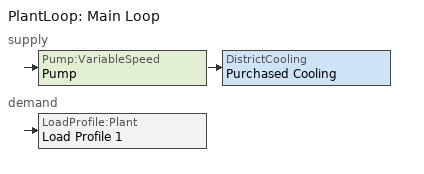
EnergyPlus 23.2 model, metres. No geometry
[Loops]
PlantLoop 'Main Loop'
 supply: Pump:VariableSpeed 'Pump' > DistrictCooling 'Purchased Cooling'
 demand: LoadProfile:Plant 'Load Profile 1'
[Building]
Plant Load Profile Cooling: Loads convergence tolerance value=0.04; Maximum number of warmup days=25; Minimum number of warmup days=6; North axis=0; Solar distribution=FullInteriorAndExterior; Temperature convergence tolerance value=0.04; Terrain=Suburbs
[Site:Location]
CHICAGO_IL_USA_WMO_725300: Elevation=190; Latitude=42; Longitude=-87.88; Time zone=-6
[SizingPeriod:DesignDay] Barometric pressure=99063; Day of month=21; Daylight saving time indicator=No; Humidity condition type=WetBulb; Rain indicator=No; Snow indicator=No; Solar model indicator=ASHRAEClearSky
Name | Daily dry bulb temperature range | Day type | Maximum dry bulb temperature | Month | Sky clearness | Wetbulb or dewpoint at maximum dry bulb | Wind direction | Wind speed
CHICAGO Ann Clg 1% Condns DB=>MWB | 10.7 | SummerDesignDay | 31.5 | 7 | 1 | 23 | 230 | 5.3
CHICAGO Ann Htg 99% Condns DB | 0 | WinterDesignDay | -17.3 | 1 | 0 | -17.3 | 270 | 4.9
[DistrictCooling]
Purchased Cooling: Nominal capacity=1000000
[LoadProfile:Plant]
Load Profile 1: Flow rate fraction schedule=Load Profile 1 Flow Frac Schedule; Load schedule=Load Profile 1 Load Schedule; Peak flow rate=0.01; Plant loop fluid type=Water
[PlantEquipmentList]
Cooling Plant: Purchased Cooling, DistrictCooling
[PlantEquipmentOperation:CoolingLoad]
Purchased Only: Load range 1 lower limit=0; Load range 1 upper limit=10000000; Range 1 equipment list=Cooling Plant
[PlantEquipmentOperationSchemes]
Main Loop Operation: Control scheme 1=Purchased Only; Control scheme 1 schedule=AlwaysOnSchedule
[PlantLoop]
Main Loop: Fluid type=Water; Load distribution scheme=Optimal; Maximum loop flow rate=0.01; Maximum loop temperature=100; Minimum loop flow rate=0; Minimum loop temperature=3; Plant equipment operation scheme=Main Loop Operation; Plant loop volume=Autocalculate
[Pump:VariableSpeed]
Pump: Design maximum flow rate=0.01; Design minimum flow rate=0; Design power consumption=4250; Design pump head=300000; Fraction of motor inefficiencies to fluid stream=0; Motor efficiency=0.87; Pump control type=Intermittent; Coefficient 1 of the part load performance curve=0; Coefficient 2 of the part load performance curve=1; Coefficient 3 of the part load performance curve=0; Coefficient 4 of the part load performance curve=0
[SetpointManager:ReturnTemperature:ChilledWater]
Main Loop Setpoint Manager: Maximum supply temperature setpoint=10; Minimum supply temperature setpoint=7; Return temperature setpoint input type=ReturnTemperatureSetpoint
[SetpointManager:Scheduled]
Return Temperature Setpoint Manager: Control variable=Temperature; Schedule=Return Temperature Sch; Setpoint node or nodelist=Supply Inlet Node
[Schedule:Compact]
AlwaysOnSchedule: THROUGH: 12/31, FOR: AllDays, UNTIL: 24:00, 1
Load Profile 1 Flow Frac Schedule: THROUGH: 12/31, FOR: AllDays, UNTIL: 06:00, 1, UNTIL: 12:00, 0.85, UNTIL: 18:00, 0.7, UNTIL: 24:00, 0.9
Load Profile 1 Load Schedule: THROUGH: 12/31, FOR: AllDays, UNTIL: 2:00, 0, UNTIL: 4:00, -10000, UNTIL: 6:00, -30000, UNTIL: 8:00, -60000, UNTIL: 10:00, -80000, UNTIL: 12:00, -100000, UNTIL: 14:00, -150000, UNTIL: 16:00, -190000, UNTIL: 18:00, -200000, UNTIL: 20:00, -150000, UNTIL: 22:00, -100000, UNTIL: 24:00, -50000
[Schedule:Constant]
Return Temperature Sch: Hourly value=11.75
